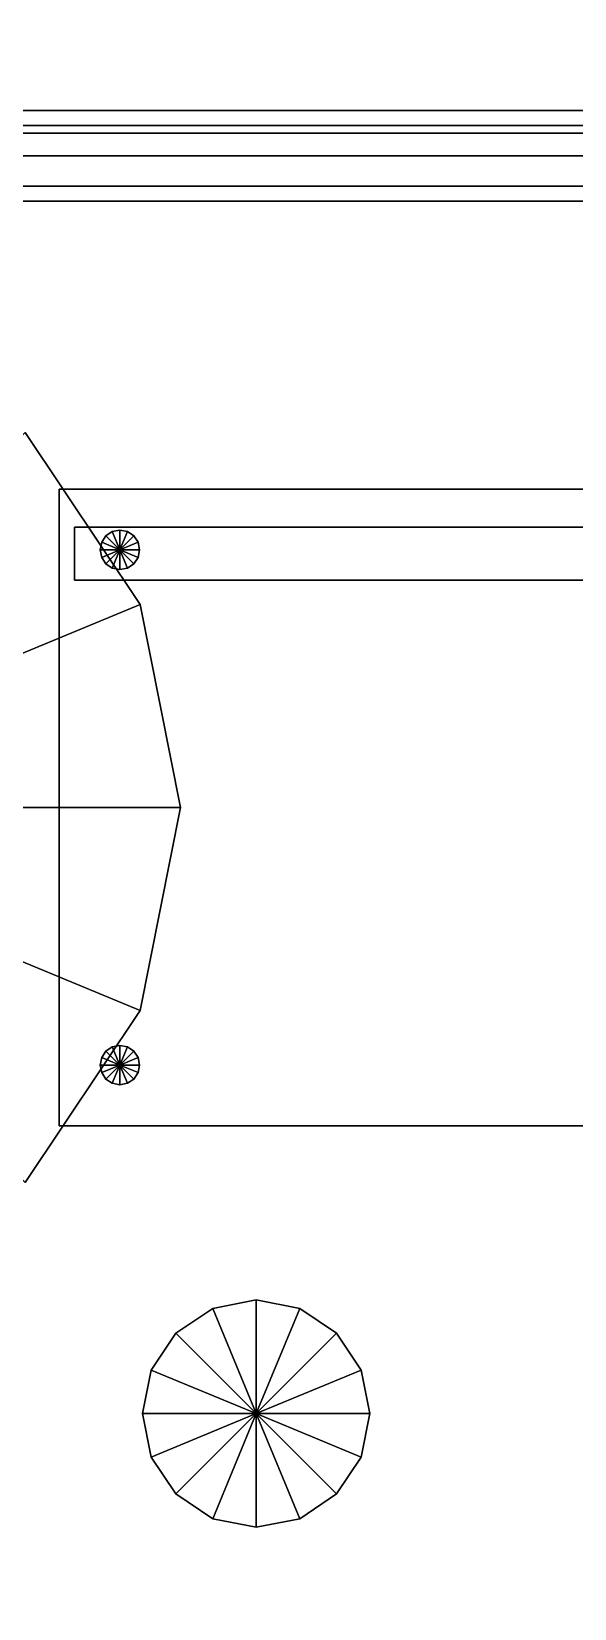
# Model space of a CAD drawing. Header units: millimetres. Extents: x -8000 to 18500, y -500 to 32500.
# Drawn here: x 4252 to 4610, y 10671 to 11712 of the extents above; entities that cross this region are included whole.
import ezdxf

# ---------------------------------------------------------------- set-up
doc = ezdxf.new("R2010")
doc.units = ezdxf.units.MM
for name, color, linetype in [('3D-CANOPY', 7, 'Continuous'), ('3D-FURNITURE', 7, 'Continuous'), ('3D-LIGHTS', 7, 'Continuous'), ('3D-SITE', 7, 'Continuous'), ('3D-SLABS', 7, 'Continuous')]:
    doc.layers.add(name, color=color, linetype=linetype)

msp = doc.modelspace()

# ---------------------------------------------------------------- linework, layer by layer
at = {"layer": '3D-CANOPY', "color": 7}
for points in [[(1700, 11610, 3340), (1700, 11650, 3340), (4900, 11650, 3340), (4900, 11610, 3340)], [(1700, 11650, 3340), (1700, 11650, 3760), (4900, 11650, 3760), (4900, 11650, 3340)], [(1700, 11610, 3760), (4900, 11610, 3760), (4900, 11650, 3760), (1700, 11650, 3760)], [(1580, 10000, 3400), (1580, 11630, 3400), (5020, 11630, 3400), (5020, 10000, 3400)], [(1580, 11630, 3400), (1580, 11630, 3425), (5020, 11630, 3425), (5020, 11630, 3400)], [(1580, 10000, 3425), (5020, 10000, 3425), (5020, 11630, 3425), (1580, 11630, 3425)], [(1700, 11610, 3340), (4900, 11610, 3340), (4900, 11610, 3760), (1700, 11610, 3760)], [(1600, 10000, 3400), (1600, 11600, 3400), (5000, 11600, 3400), (5000, 10000, 3400)], [(1600, 11600, 3400), (1600, 11600, 3530), (5000, 11600, 3530), (5000, 11600, 3400)], [(1600, 10000, 3530), (5000, 10000, 3530), (5000, 11600, 3530), (1600, 11600, 3530)]]:
    msp.add_3dface(points, dxfattribs=at)
at = {"layer": '3D-FURNITURE', "color": 7}
for points in [[(4000, 11200, 4670), (4323.4, 11333.9, 4670), (4247.5, 11447.5, 4670), (4000, 11200, 4670)], [(4000, 11200, 4638), (4247.5, 11447.5, 4638), (4323.4, 11333.9, 4638), (4000, 11200, 4638)], [(4323.4, 11333.9, 4638), (4247.5, 11447.5, 4638), (4247.5, 11447.5, 4670), (4323.4, 11333.9, 4670)], [(4270, 10990, 4360), (4270, 11410, 4360), (4690, 11410, 4360), (4690, 10990, 4360)], [(4270, 11410, 4360), (4270, 11410, 4400), (4690, 11410, 4400), (4690, 11410, 4360)], [(4270, 10990, 4360), (4270, 10990, 4400), (4270, 11410, 4400), (4270, 11410, 4360)], [(4270, 10990, 4400), (4690, 10990, 4400), (4690, 11410, 4400), (4270, 11410, 4400)], [(4280, 11350, 4650), (4280, 11385, 4650), (4680, 11385, 4650), (4680, 11350, 4650)], [(4280, 11385, 4650), (4280, 11385, 4740), (4680, 11385, 4740), (4680, 11385, 4650)], [(4280, 11350, 4650), (4280, 11350, 4740), (4280, 11385, 4740), (4280, 11385, 4650)], [(4280, 11350, 4740), (4680, 11350, 4740), (4680, 11385, 4740), (4280, 11385, 4740)], [(4298, 11375, 3950), (4297, 11370, 3950), (4297, 11370, 4380), (4298, 11375, 4380)], [(4310, 11370, 4380), (4298, 11375, 4380), (4297, 11370, 4380), (4310, 11370, 4380)], [(4310, 11370, 3950), (4297, 11370, 3950), (4298, 11375, 3950), (4310, 11370, 3950)], [(4300.8, 11379.2, 3950), (4298, 11375, 3950), (4298, 11375, 4380), (4300.8, 11379.2, 4380)], [(4310, 11370, 4380), (4300.8, 11379.2, 4380), (4298, 11375, 4380), (4310, 11370, 4380)], [(4310, 11370, 3950), (4298, 11375, 3950), (4300.8, 11379.2, 3950), (4310, 11370, 3950)], [(4305, 11382, 3950), (4300.8, 11379.2, 3950), (4300.8, 11379.2, 4380), (4305, 11382, 4380)], [(4310, 11370, 4380), (4305, 11382, 4380), (4300.8, 11379.2, 4380), (4310, 11370, 4380)], [(4310, 11370, 3950), (4300.8, 11379.2, 3950), (4305, 11382, 3950), (4310, 11370, 3950)], [(4310, 11383, 3950), (4305, 11382, 3950), (4305, 11382, 4380), (4310, 11383, 4380)], [(4310, 11370, 4380), (4310, 11383, 4380), (4305, 11382, 4380), (4310, 11370, 4380)], [(4310, 11370, 3950), (4305, 11382, 3950), (4310, 11383, 3950), (4310, 11370, 3950)], [(4315, 11382, 3950), (4310, 11383, 3950), (4310, 11383, 4380), (4315, 11382, 4380)], [(4310, 11370, 4380), (4315, 11382, 4380), (4310, 11383, 4380), (4310, 11370, 4380)], [(4310, 11370, 3950), (4310, 11383, 3950), (4315, 11382, 3950), (4310, 11370, 3950)], [(4310, 11370, 4380), (4319.2, 11379.2, 4380), (4315, 11382, 4380), (4310, 11370, 4380)], [(4310, 11370, 3950), (4315, 11382, 3950), (4319.2, 11379.2, 3950), (4310, 11370, 3950)], [(4310, 11370, 4380), (4322, 11375, 4380), (4319.2, 11379.2, 4380), (4310, 11370, 4380)], [(4310, 11370, 3950), (4319.2, 11379.2, 3950), (4322, 11375, 3950), (4310, 11370, 3950)], [(4310, 11370, 4380), (4323, 11370, 4380), (4322, 11375, 4380), (4310, 11370, 4380)], [(4310, 11370, 3950), (4322, 11375, 3950), (4323, 11370, 3950), (4310, 11370, 3950)], [(4319.2, 11379.2, 3950), (4315, 11382, 3950), (4315, 11382, 4380), (4319.2, 11379.2, 4380)], [(4322, 11375, 3950), (4319.2, 11379.2, 3950), (4319.2, 11379.2, 4380), (4322, 11375, 4380)], [(4323, 11370, 3950), (4322, 11375, 3950), (4322, 11375, 4380), (4323, 11370, 4380)], [(4297, 11370, 3950), (4298, 11365, 3950), (4298, 11365, 4380), (4297, 11370, 4380)], [(4310, 11370, 4380), (4297, 11370, 4380), (4298, 11365, 4380), (4310, 11370, 4380)], [(4310, 11370, 3950), (4298, 11365, 3950), (4297, 11370, 3950), (4310, 11370, 3950)], [(4310, 11370, 4380), (4298, 11365, 4380), (4300.8, 11360.8, 4380), (4310, 11370, 4380)], [(4310, 11370, 3950), (4300.8, 11360.8, 3950), (4298, 11365, 3950), (4310, 11370, 3950)], [(4298, 11365, 3950), (4300.8, 11360.8, 3950), (4300.8, 11360.8, 4380), (4298, 11365, 4380)], [(4310, 11370, 4380), (4300.8, 11360.8, 4380), (4305, 11358, 4380), (4310, 11370, 4380)], [(4310, 11370, 3950), (4305, 11358, 3950), (4300.8, 11360.8, 3950), (4310, 11370, 3950)], [(4310, 11370, 4380), (4305, 11358, 4380), (4310, 11357, 4380), (4310, 11370, 4380)], [(4310, 11370, 3950), (4310, 11357, 3950), (4305, 11358, 3950), (4310, 11370, 3950)], [(4310, 11370, 4380), (4310, 11357, 4380), (4315, 11358, 4380), (4310, 11370, 4380)], [(4310, 11370, 3950), (4315, 11358, 3950), (4310, 11357, 3950), (4310, 11370, 3950)], [(4310, 11370, 4380), (4315, 11358, 4380), (4319.2, 11360.8, 4380), (4310, 11370, 4380)], [(4310, 11370, 3950), (4319.2, 11360.8, 3950), (4315, 11358, 3950), (4310, 11370, 3950)], [(4310, 11370, 4380), (4319.2, 11360.8, 4380), (4322, 11365, 4380), (4310, 11370, 4380)], [(4310, 11370, 3950), (4322, 11365, 3950), (4319.2, 11360.8, 3950), (4310, 11370, 3950)], [(4310, 11370, 4380), (4322, 11365, 4380), (4323, 11370, 4380), (4310, 11370, 4380)], [(4310, 11370, 3950), (4323, 11370, 3950), (4322, 11365, 3950), (4310, 11370, 3950)], [(4319.2, 11360.8, 3950), (4322, 11365, 3950), (4322, 11365, 4380), (4319.2, 11360.8, 4380)], [(4322, 11365, 3950), (4323, 11370, 3950), (4323, 11370, 4380), (4322, 11365, 4380)], [(4300.8, 11360.8, 3950), (4305, 11358, 3950), (4305, 11358, 4380), (4300.8, 11360.8, 4380)], [(4305, 11358, 3950), (4310, 11357, 3950), (4310, 11357, 4380), (4305, 11358, 4380)], [(4310, 11357, 3950), (4315, 11358, 3950), (4315, 11358, 4380), (4310, 11357, 4380)], [(4315, 11358, 3950), (4319.2, 11360.8, 3950), (4319.2, 11360.8, 4380), (4315, 11358, 4380)], [(4280, 11350, 4650), (4680, 11350, 4650), (4680, 11350, 4740), (4280, 11350, 4740)], [(4000, 11200, 4670), (4350, 11200, 4670), (4323.4, 11333.9, 4670), (4000, 11200, 4670)], [(4000, 11200, 4638), (4323.4, 11333.9, 4638), (4350, 11200, 4638), (4000, 11200, 4638)], [(4350, 11200, 4638), (4323.4, 11333.9, 4638), (4323.4, 11333.9, 4670), (4350, 11200, 4670)], [(4000, 11200, 4670), (4247.5, 10952.5, 4670), (4323.4, 11066.1, 4670), (4000, 11200, 4670)], [(4000, 11200, 4638), (4323.4, 11066.1, 4638), (4247.5, 10952.5, 4638), (4000, 11200, 4638)], [(4000, 11200, 4670), (4323.4, 11066.1, 4670), (4350, 11200, 4670), (4000, 11200, 4670)], [(4000, 11200, 4638), (4350, 11200, 4638), (4323.4, 11066.1, 4638), (4000, 11200, 4638)], [(4323.4, 11066.1, 4638), (4350, 11200, 4638), (4350, 11200, 4670), (4323.4, 11066.1, 4670)], [(4247.5, 10952.5, 4638), (4323.4, 11066.1, 4638), (4323.4, 11066.1, 4670), (4247.5, 10952.5, 4670)], [(4305, 11042, 3950), (4300.8, 11039.2, 3950), (4300.8, 11039.2, 4380), (4305, 11042, 4380)], [(4310, 11030, 4380), (4305, 11042, 4380), (4300.8, 11039.2, 4380), (4310, 11030, 4380)], [(4310, 11030, 3950), (4300.8, 11039.2, 3950), (4305, 11042, 3950), (4310, 11030, 3950)], [(4310, 11043, 3950), (4305, 11042, 3950), (4305, 11042, 4380), (4310, 11043, 4380)], [(4310, 11030, 4380), (4310, 11043, 4380), (4305, 11042, 4380), (4310, 11030, 4380)], [(4310, 11030, 3950), (4305, 11042, 3950), (4310, 11043, 3950), (4310, 11030, 3950)], [(4315, 11042, 3950), (4310, 11043, 3950), (4310, 11043, 4380), (4315, 11042, 4380)], [(4310, 11030, 4380), (4315, 11042, 4380), (4310, 11043, 4380), (4310, 11030, 4380)], [(4310, 11030, 3950), (4310, 11043, 3950), (4315, 11042, 3950), (4310, 11030, 3950)], [(4310, 11030, 4380), (4319.2, 11039.2, 4380), (4315, 11042, 4380), (4310, 11030, 4380)], [(4310, 11030, 3950), (4315, 11042, 3950), (4319.2, 11039.2, 3950), (4310, 11030, 3950)], [(4319.2, 11039.2, 3950), (4315, 11042, 3950), (4315, 11042, 4380), (4319.2, 11039.2, 4380)], [(4298, 11035, 3950), (4297, 11030, 3950), (4297, 11030, 4380), (4298, 11035, 4380)], [(4310, 11030, 4380), (4298, 11035, 4380), (4297, 11030, 4380), (4310, 11030, 4380)], [(4310, 11030, 3950), (4297, 11030, 3950), (4298, 11035, 3950), (4310, 11030, 3950)], [(4297, 11030, 3950), (4298, 11025, 3950), (4298, 11025, 4380), (4297, 11030, 4380)], [(4310, 11030, 4380), (4297, 11030, 4380), (4298, 11025, 4380), (4310, 11030, 4380)], [(4310, 11030, 3950), (4298, 11025, 3950), (4297, 11030, 3950), (4310, 11030, 3950)], [(4300.8, 11039.2, 3950), (4298, 11035, 3950), (4298, 11035, 4380), (4300.8, 11039.2, 4380)], [(4310, 11030, 4380), (4300.8, 11039.2, 4380), (4298, 11035, 4380), (4310, 11030, 4380)], [(4310, 11030, 3950), (4298, 11035, 3950), (4300.8, 11039.2, 3950), (4310, 11030, 3950)], [(4310, 11030, 4380), (4298, 11025, 4380), (4300.8, 11020.8, 4380), (4310, 11030, 4380)], [(4310, 11030, 3950), (4300.8, 11020.8, 3950), (4298, 11025, 3950), (4310, 11030, 3950)], [(4310, 11030, 4380), (4300.8, 11020.8, 4380), (4305, 11018, 4380), (4310, 11030, 4380)], [(4310, 11030, 3950), (4305, 11018, 3950), (4300.8, 11020.8, 3950), (4310, 11030, 3950)], [(4310, 11030, 4380), (4305, 11018, 4380), (4310, 11017, 4380), (4310, 11030, 4380)], [(4310, 11030, 3950), (4310, 11017, 3950), (4305, 11018, 3950), (4310, 11030, 3950)], [(4310, 11030, 4380), (4322, 11035, 4380), (4319.2, 11039.2, 4380), (4310, 11030, 4380)], [(4310, 11030, 3950), (4319.2, 11039.2, 3950), (4322, 11035, 3950), (4310, 11030, 3950)], [(4310, 11030, 4380), (4323, 11030, 4380), (4322, 11035, 4380), (4310, 11030, 4380)], [(4310, 11030, 3950), (4322, 11035, 3950), (4323, 11030, 3950), (4310, 11030, 3950)], [(4310, 11030, 4380), (4310, 11017, 4380), (4315, 11018, 4380), (4310, 11030, 4380)], [(4310, 11030, 3950), (4315, 11018, 3950), (4310, 11017, 3950), (4310, 11030, 3950)], [(4310, 11030, 4380), (4315, 11018, 4380), (4319.2, 11020.8, 4380), (4310, 11030, 4380)], [(4310, 11030, 3950), (4319.2, 11020.8, 3950), (4315, 11018, 3950), (4310, 11030, 3950)], [(4310, 11030, 4380), (4319.2, 11020.8, 4380), (4322, 11025, 4380), (4310, 11030, 4380)], [(4310, 11030, 3950), (4322, 11025, 3950), (4319.2, 11020.8, 3950), (4310, 11030, 3950)], [(4310, 11030, 4380), (4322, 11025, 4380), (4323, 11030, 4380), (4310, 11030, 4380)], [(4310, 11030, 3950), (4323, 11030, 3950), (4322, 11025, 3950), (4310, 11030, 3950)], [(4322, 11035, 3950), (4319.2, 11039.2, 3950), (4319.2, 11039.2, 4380), (4322, 11035, 4380)], [(4323, 11030, 3950), (4322, 11035, 3950), (4322, 11035, 4380), (4323, 11030, 4380)], [(4322, 11025, 3950), (4323, 11030, 3950), (4323, 11030, 4380), (4322, 11025, 4380)], [(4298, 11025, 3950), (4300.8, 11020.8, 3950), (4300.8, 11020.8, 4380), (4298, 11025, 4380)], [(4300.8, 11020.8, 3950), (4305, 11018, 3950), (4305, 11018, 4380), (4300.8, 11020.8, 4380)], [(4315, 11018, 3950), (4319.2, 11020.8, 3950), (4319.2, 11020.8, 4380), (4315, 11018, 4380)], [(4319.2, 11020.8, 3950), (4322, 11025, 3950), (4322, 11025, 4380), (4319.2, 11020.8, 4380)], [(4305, 11018, 3950), (4310, 11017, 3950), (4310, 11017, 4380), (4305, 11018, 4380)], [(4310, 11017, 3950), (4315, 11018, 3950), (4315, 11018, 4380), (4310, 11017, 4380)], [(4270, 10990, 4360), (4690, 10990, 4360), (4690, 10990, 4400), (4270, 10990, 4400)]]:
    msp.add_3dface(points, dxfattribs=at)
at = {"layer": '3D-LIGHTS', "color": 7}
for points in [[(1780, 11645, 3440), (1780, 11660, 3440), (4820, 11660, 3440), (4820, 11645, 3440)], [(1780, 11660, 3440), (1780, 11660, 3660), (4820, 11660, 3660), (4820, 11660, 3440)], [(1780, 11645, 3660), (4820, 11645, 3660), (4820, 11660, 3660), (1780, 11660, 3660)], [(1780, 11645, 3440), (4820, 11645, 3440), (4820, 11645, 3660), (1780, 11645, 3660)], [(4400, 10875, 3390), (4371.3, 10869.3, 3390), (4371.3, 10869.3, 3402), (4400, 10875, 3402)], [(4400, 10800, 3402), (4400, 10875, 3402), (4371.3, 10869.3, 3402), (4400, 10800, 3402)], [(4400, 10800, 3390), (4371.3, 10869.3, 3390), (4400, 10875, 3390), (4400, 10800, 3390)], [(4428.7, 10869.3, 3390), (4400, 10875, 3390), (4400, 10875, 3402), (4428.7, 10869.3, 3402)], [(4400, 10800, 3402), (4428.7, 10869.3, 3402), (4400, 10875, 3402), (4400, 10800, 3402)], [(4400, 10800, 3390), (4400, 10875, 3390), (4428.7, 10869.3, 3390), (4400, 10800, 3390)], [(4371.3, 10869.3, 3390), (4347, 10853, 3390), (4347, 10853, 3402), (4371.3, 10869.3, 3402)], [(4400, 10800, 3402), (4371.3, 10869.3, 3402), (4347, 10853, 3402), (4400, 10800, 3402)], [(4400, 10800, 3390), (4347, 10853, 3390), (4371.3, 10869.3, 3390), (4400, 10800, 3390)], [(4400, 10800, 3402), (4453, 10853, 3402), (4428.7, 10869.3, 3402), (4400, 10800, 3402)], [(4400, 10800, 3390), (4428.7, 10869.3, 3390), (4453, 10853, 3390), (4400, 10800, 3390)], [(4453, 10853, 3390), (4428.7, 10869.3, 3390), (4428.7, 10869.3, 3402), (4453, 10853, 3402)], [(4347, 10853, 3390), (4330.7, 10828.7, 3390), (4330.7, 10828.7, 3402), (4347, 10853, 3402)], [(4400, 10800, 3402), (4347, 10853, 3402), (4330.7, 10828.7, 3402), (4400, 10800, 3402)], [(4400, 10800, 3390), (4330.7, 10828.7, 3390), (4347, 10853, 3390), (4400, 10800, 3390)], [(4400, 10800, 3402), (4469.3, 10828.7, 3402), (4453, 10853, 3402), (4400, 10800, 3402)], [(4400, 10800, 3390), (4453, 10853, 3390), (4469.3, 10828.7, 3390), (4400, 10800, 3390)], [(4469.3, 10828.7, 3390), (4453, 10853, 3390), (4453, 10853, 3402), (4469.3, 10828.7, 3402)], [(4330.7, 10828.7, 3390), (4325, 10800, 3390), (4325, 10800, 3402), (4330.7, 10828.7, 3402)], [(4400, 10800, 3402), (4330.7, 10828.7, 3402), (4325, 10800, 3402), (4400, 10800, 3402)], [(4400, 10800, 3390), (4325, 10800, 3390), (4330.7, 10828.7, 3390), (4400, 10800, 3390)], [(4400, 10800, 3402), (4475, 10800, 3402), (4469.3, 10828.7, 3402), (4400, 10800, 3402)], [(4400, 10800, 3390), (4469.3, 10828.7, 3390), (4475, 10800, 3390), (4400, 10800, 3390)], [(4475, 10800, 3390), (4469.3, 10828.7, 3390), (4469.3, 10828.7, 3402), (4475, 10800, 3402)], [(4325, 10800, 3390), (4330.7, 10771.3, 3390), (4330.7, 10771.3, 3402), (4325, 10800, 3402)], [(4400, 10800, 3402), (4325, 10800, 3402), (4330.7, 10771.3, 3402), (4400, 10800, 3402)], [(4400, 10800, 3390), (4330.7, 10771.3, 3390), (4325, 10800, 3390), (4400, 10800, 3390)], [(4400, 10800, 3402), (4330.7, 10771.3, 3402), (4347, 10747, 3402), (4400, 10800, 3402)], [(4400, 10800, 3390), (4347, 10747, 3390), (4330.7, 10771.3, 3390), (4400, 10800, 3390)], [(4400, 10800, 3402), (4347, 10747, 3402), (4371.3, 10730.7, 3402), (4400, 10800, 3402)], [(4400, 10800, 3390), (4371.3, 10730.7, 3390), (4347, 10747, 3390), (4400, 10800, 3390)], [(4400, 10800, 3402), (4371.3, 10730.7, 3402), (4400, 10725, 3402), (4400, 10800, 3402)], [(4400, 10800, 3390), (4400, 10725, 3390), (4371.3, 10730.7, 3390), (4400, 10800, 3390)], [(4400, 10800, 3402), (4400, 10725, 3402), (4428.7, 10730.7, 3402), (4400, 10800, 3402)], [(4400, 10800, 3390), (4428.7, 10730.7, 3390), (4400, 10725, 3390), (4400, 10800, 3390)], [(4400, 10800, 3402), (4428.7, 10730.7, 3402), (4453, 10747, 3402), (4400, 10800, 3402)], [(4400, 10800, 3390), (4453, 10747, 3390), (4428.7, 10730.7, 3390), (4400, 10800, 3390)], [(4400, 10800, 3402), (4453, 10747, 3402), (4469.3, 10771.3, 3402), (4400, 10800, 3402)], [(4400, 10800, 3390), (4469.3, 10771.3, 3390), (4453, 10747, 3390), (4400, 10800, 3390)], [(4400, 10800, 3402), (4469.3, 10771.3, 3402), (4475, 10800, 3402), (4400, 10800, 3402)], [(4400, 10800, 3390), (4475, 10800, 3390), (4469.3, 10771.3, 3390), (4400, 10800, 3390)], [(4469.3, 10771.3, 3390), (4475, 10800, 3390), (4475, 10800, 3402), (4469.3, 10771.3, 3402)], [(4330.7, 10771.3, 3390), (4347, 10747, 3390), (4347, 10747, 3402), (4330.7, 10771.3, 3402)], [(4453, 10747, 3390), (4469.3, 10771.3, 3390), (4469.3, 10771.3, 3402), (4453, 10747, 3402)], [(4347, 10747, 3390), (4371.3, 10730.7, 3390), (4371.3, 10730.7, 3402), (4347, 10747, 3402)], [(4428.7, 10730.7, 3390), (4453, 10747, 3390), (4453, 10747, 3402), (4428.7, 10730.7, 3402)], [(4371.3, 10730.7, 3390), (4400, 10725, 3390), (4400, 10725, 3402), (4371.3, 10730.7, 3402)], [(4400, 10725, 3390), (4428.7, 10730.7, 3390), (4428.7, 10730.7, 3402), (4400, 10725, 3402)]]:
    msp.add_3dface(points, dxfattribs=at)
at = {"layer": '3D-SITE', "color": 7}
for points in [[(-3000, 9900, -30), (-3000, 25500, -30), (13000, 25500, -30), (13000, 9900, -30)], [(-3000, 9900), (13000, 9900), (13000, 25500), (-3000, 25500)]]:
    msp.add_3dface(points, dxfattribs=at)
at = {"layer": '3D-SLABS', "color": 7}
for points in [[(0, 10000, 3800), (0, 12500, 3800), (10000, 12500, 3800), (10000, 10000, 3800)], [(0, 10000, 3950), (10000, 10000, 3950), (10000, 12500, 3950), (0, 12500, 3950)]]:
    msp.add_3dface(points, dxfattribs=at)

doc.saveas('drawing.dxf')
